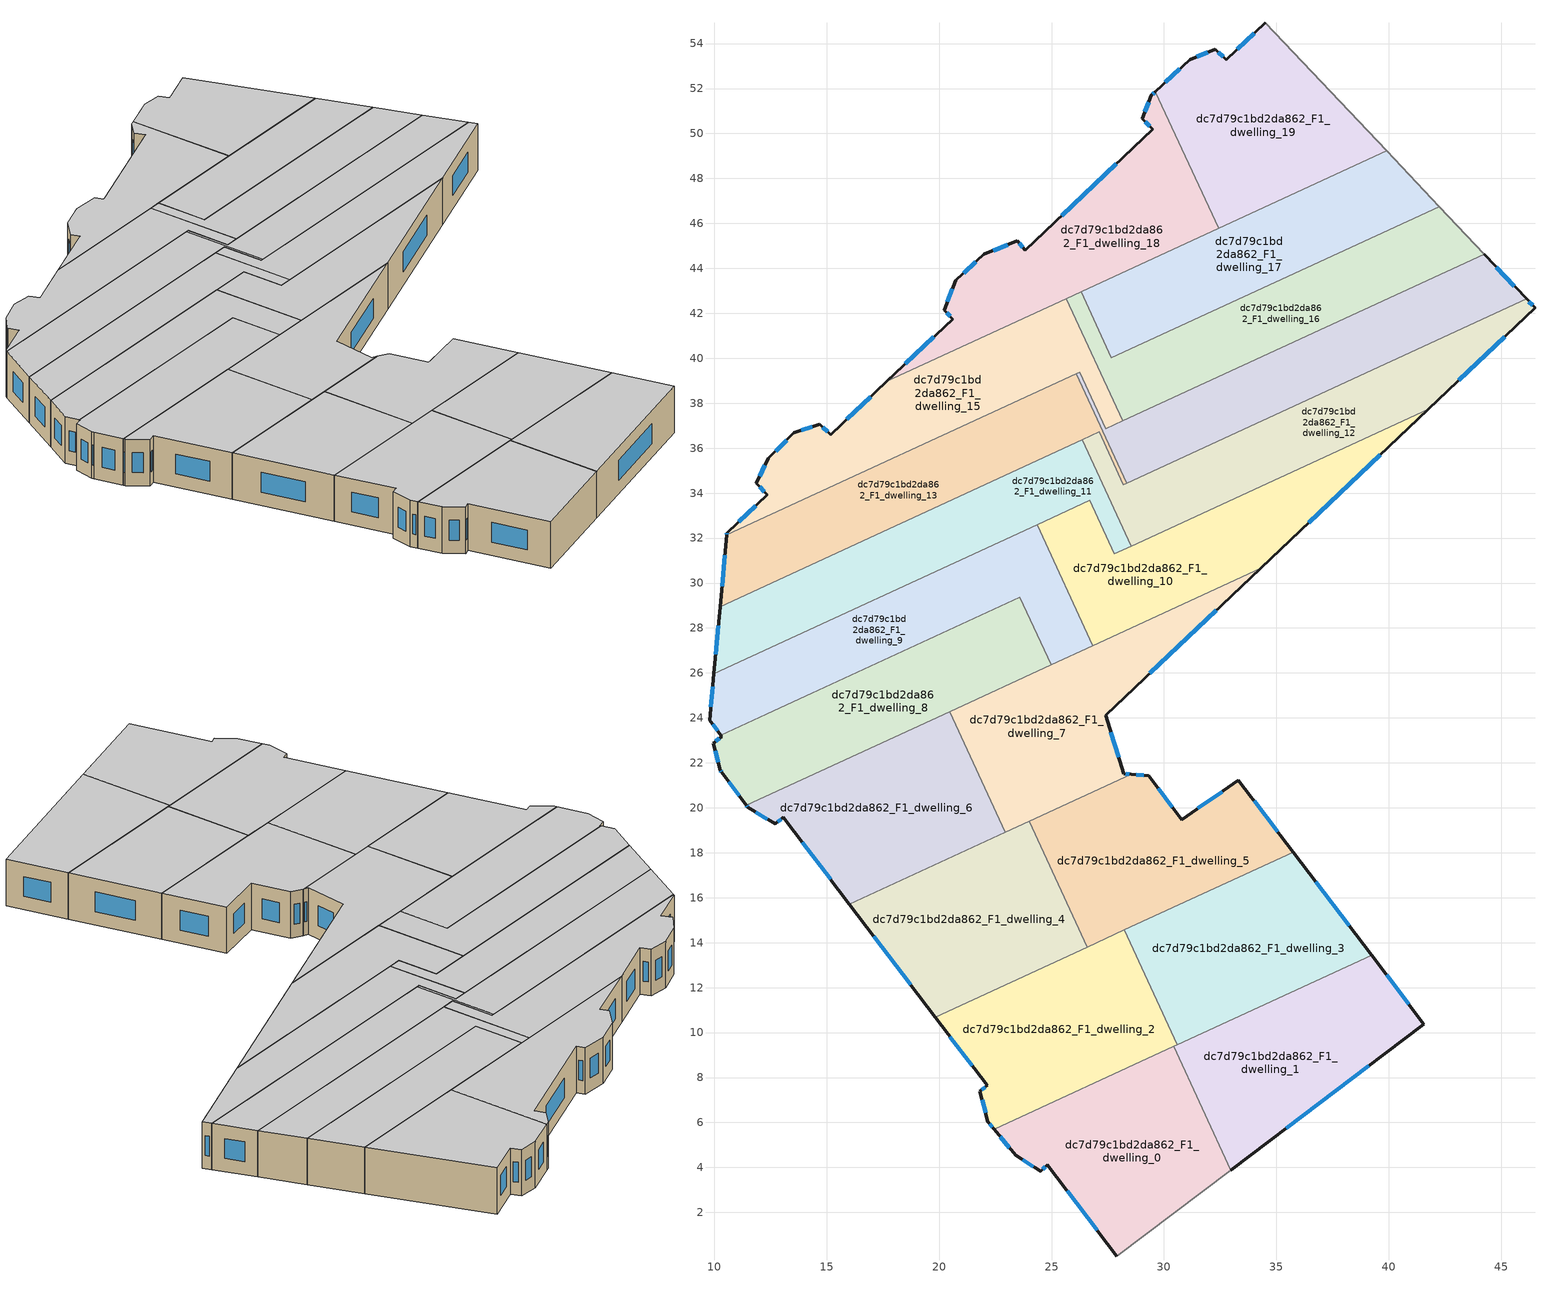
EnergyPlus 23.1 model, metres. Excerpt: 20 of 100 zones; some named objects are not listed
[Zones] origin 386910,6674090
dc7d79c1bd2da862_F1_dwelling_0
 floor to dc7d79c1bd2da862_F0_dwelling_0 (EU_floor_Construction): 30.45,9.39 32.98,3.88 27.91,0.04 24.82,4.12 24.51,3.83 23.4,4.53 22.45,5.7 z3
 wall outside (EU_wall_Construction): 22.45,5.7 23.4,4.53 24.51,3.83 24.82,4.12 27.91,0.04 z3:6
 wall to dc7d79c1bd2da862_F1_dwelling_1 (EU_wall_Construction): 32.98,3.88 30.45,9.39 z3:6
 wall adiabatic (EU_wall_Construction): 27.91,0.04 32.98,3.88 z3:6
 wall to dc7d79c1bd2da862_F1_dwelling_2 (EU_wall_Construction): 30.45,9.39 22.45,5.7 z3:6
 window (EU_Window_Construction): 24.6,3.91 24.73,4.04 / 23.72,4.33 24.19,4.03 / 22.72,5.37 23.13,4.87 / 25.7,2.95 27.03,1.21 z3.86:5.14
 ceiling to dc7d79c1bd2da862_F2_dwelling_0 (EU_floor_Construction): 32.98,3.88 30.45,9.39 22.45,5.7 23.4,4.53 24.51,3.83 24.82,4.12 27.91,0.04 z6
dc7d79c1bd2da862_F1_dwelling_1
 floor to dc7d79c1bd2da862_F0_dwelling_1 (EU_floor_Construction): 39.24,13.44 41.57,10.38 32.98,3.88 30.45,9.39 z3
 wall outside (EU_wall_Construction): 32.98,3.88 41.57,10.38 39.24,13.44 z3:6
 wall to dc7d79c1bd2da862_F1_dwelling_3 (EU_wall_Construction): 39.24,13.44 30.6,9.46 z3:6
 wall to dc7d79c1bd2da862_F1_dwelling_2 (EU_wall_Construction): 30.6,9.45 30.45,9.39 z3:6
 window (EU_Window_Construction): 35.44,5.74 39.11,8.52 / 40.9,11.25 39.9,12.56 z3.86:5.14
 ceiling to dc7d79c1bd2da862_F2_dwelling_1 (EU_floor_Construction): 41.57,10.38 39.24,13.44 30.45,9.39 32.98,3.88 z6
dc7d79c1bd2da862_F1_dwelling_10
 floor to dc7d79c1bd2da862_F0_dwelling_10 (EU_floor_Construction): 41.76,37.73 34.3,30.65 26.84,27.21 24.35,32.6 26.7,33.68 27.8,31.3 z3
 wall outside (EU_wall_Construction): 34.3,30.65 41.76,37.73 z3:6
 wall to dc7d79c1bd2da862_F1_dwelling_9 (EU_wall_Construction): 24.35,32.6 26.84,27.21 z3:6
 wall to dc7d79c1bd2da862_F1_dwelling_11 (EU_wall_Construction): 28.54,31.64 27.8,31.3 26.7,33.68 24.35,32.6 z3:6
 wall to dc7d79c1bd2da862_F1_dwelling_7 (EU_wall_Construction): 26.84,27.21 34.3,30.65 z3:6
 wall to dc7d79c1bd2da862_F1_dwelling_12 (EU_wall_Construction): 41.76,37.73 28.54,31.64 z3:6
 window (EU_Window_Construction): 36.43,32.68 39.63,35.71 z3.86:5.14
 ceiling to dc7d79c1bd2da862_F2_dwelling_10 (EU_floor_Construction): 34.3,30.65 41.76,37.73 27.8,31.3 26.7,33.68 24.35,32.6 26.84,27.21 z6
dc7d79c1bd2da862_F1_dwelling_11
 floor to dc7d79c1bd2da862_F0_dwelling_11 (EU_floor_Construction): 26.36,36.38 28.54,31.64 27.8,31.3 26.7,33.68 9.98,25.97 10.26,28.95 z3
 wall outside (EU_wall_Construction): 10.26,28.95 9.98,25.97 z3:6
 wall to dc7d79c1bd2da862_F1_dwelling_12 (EU_wall_Construction): 28.54,31.64 26.36,36.38 z3:6
 wall to dc7d79c1bd2da862_F1_dwelling_13 (EU_wall_Construction): 26.36,36.38 10.26,28.95 z3:6
 wall to dc7d79c1bd2da862_F1_dwelling_9 (EU_wall_Construction): 9.98,25.97 24.35,32.6 z3:6
 window (EU_Window_Construction): 10.18,28.1 10.06,26.82 z3.86:5.14
 ceiling to dc7d79c1bd2da862_F2_dwelling_11 (EU_floor_Construction): 27.8,31.3 28.54,31.64 26.36,36.38 10.26,28.95 9.98,25.97 26.7,33.68 z6
dc7d79c1bd2da862_F1_dwelling_12
 floor to dc7d79c1bd2da862_F0_dwelling_12 (EU_floor_Construction): 46.13,42.64 46.51,42.24 41.76,37.73 28.54,31.64 26.36,36.38 27.11,36.72 28.2,34.37 z3
 wall outside (EU_wall_Construction): 41.76,37.73 46.51,42.24 46.13,42.64 z3:6
 wall to dc7d79c1bd2da862_F1_dwelling_13 (EU_wall_Construction): 28.35,34.44 28.2,34.37 27.11,36.72 26.36,36.38 z3:6
 wall to dc7d79c1bd2da862_F1_dwelling_14 (EU_wall_Construction): 46.13,42.64 28.35,34.44 z3:6
 window (EU_Window_Construction): 46.4,42.35 46.24,42.52 / 43.12,39.02 45.15,40.95 z3.86:5.14
 ceiling to dc7d79c1bd2da862_F2_dwelling_12 (EU_floor_Construction): 41.76,37.73 46.51,42.24 46.13,42.64 28.2,34.37 27.11,36.72 26.36,36.38 28.54,31.64 z6
dc7d79c1bd2da862_F1_dwelling_13
 floor to dc7d79c1bd2da862_F0_dwelling_13 (EU_floor_Construction): 26.1,39.3 28.35,34.44 28.2,34.37 27.11,36.72 10.26,28.95 10.55,32.14 z3
 wall outside (EU_wall_Construction): 10.55,32.14 10.26,28.95 z3:6
 wall to dc7d79c1bd2da862_F1_dwelling_14 (EU_wall_Construction): 28.35,34.44 26.1,39.3 z3:6
 wall to dc7d79c1bd2da862_F1_dwelling_15 (EU_wall_Construction): 26.1,39.3 10.55,32.14 z3:6
 window (EU_Window_Construction): 10.47,31.23 10.34,29.86 z3.86:5.14
 ceiling to dc7d79c1bd2da862_F2_dwelling_13 (EU_floor_Construction): 28.2,34.37 28.35,34.44 26.1,39.3 10.55,32.14 10.26,28.95 27.11,36.72 z6
dc7d79c1bd2da862_F1_dwelling_14
 floor to dc7d79c1bd2da862_F0_dwelling_14 (EU_floor_Construction): 44.25,44.62 46.13,42.64 28.35,34.44 26.1,39.3 26.25,39.37 27.41,36.86 z3
 wall outside (EU_wall_Construction): 46.13,42.64 44.25,44.62 z3:6
 wall to dc7d79c1bd2da862_F1_dwelling_15 (EU_wall_Construction): 28.17,37.21 27.41,36.86 26.25,39.37 26.11,39.31 z3:6
 wall to dc7d79c1bd2da862_F1_dwelling_16 (EU_wall_Construction): 44.25,44.62 28.17,37.21 z3:6
 window (EU_Window_Construction): 45.59,43.2 44.79,44.06 z3.86:5.14
 ceiling to dc7d79c1bd2da862_F2_dwelling_14 (EU_floor_Construction): 46.13,42.64 44.25,44.62 27.41,36.86 26.25,39.37 26.1,39.3 28.35,34.44 z6
dc7d79c1bd2da862_F1_dwelling_15
 floor to dc7d79c1bd2da862_F0_dwelling_15 (EU_floor_Construction): 25.66,42.65 28.17,37.21 27.41,36.86 26.25,39.37 10.55,32.14 10.56,32.24 12.35,33.93 11.89,34.42 11.86,34.44 12.4,35.54 13.54,36.68 14.69,37.07 15.17,36.6 17.66,38.97 z3
 wall outside (EU_wall_Construction): 17.66,38.97 15.17,36.6 14.69,37.07 13.54,36.68 12.4,35.54 11.86,34.44 11.89,34.42 12.35,33.93 10.56,32.24 10.55,32.14 z3:6
 wall to dc7d79c1bd2da862_F1_dwelling_16 (EU_wall_Construction): 28.17,37.21 25.66,42.65 z3:6
 wall to dc7d79c1bd2da862_F1_dwelling_18 (EU_wall_Construction): 25.66,42.65 17.66,38.97 z3:6
 window (EU_Window_Construction): 10.56,32.21 10.56,32.17 / 11.84,33.45 11.07,32.72 / 12.02,34.28 12.22,34.07 / 12.25,35.23 12.02,34.76 / 13.22,36.36 12.73,35.87 / 14.36,36.96 13.87,36.79 / 15.04,36.74 14.83,36.94 / 16.95,38.29 15.88,37.28 z3.86:5.14
 ceiling to dc7d79c1bd2da862_F2_dwelling_15 (EU_floor_Construction): 27.41,36.86 28.17,37.21 25.66,42.65 17.66,38.97 15.17,36.6 14.69,37.07 13.54,36.68 12.4,35.54 11.86,34.44 11.89,34.42 12.35,33.93 10.56,32.24 10.55,32.14 26.25,39.37 z6
dc7d79c1bd2da862_F1_dwelling_16
 floor to dc7d79c1bd2da862_F0_dwelling_16 (EU_floor_Construction): 42.25,46.75 44.25,44.62 28.17,37.21 25.66,42.65 26.32,42.96 27.67,40.03 z3
 wall to dc7d79c1bd2da862_F1_dwelling_17 (EU_wall_Construction): 42.25,46.75 27.67,40.03 26.32,42.96 z3:6
 wall adiabatic (EU_wall_Construction): 44.25,44.62 42.25,46.75 z3:6
 wall to dc7d79c1bd2da862_F1_dwelling_18 (EU_wall_Construction): 26.32,42.96 25.66,42.65 z3:6
 ceiling to dc7d79c1bd2da862_F2_dwelling_16 (EU_floor_Construction): 44.25,44.62 42.25,46.75 27.67,40.03 26.32,42.96 25.66,42.65 28.17,37.21 z6
dc7d79c1bd2da862_F1_dwelling_17
 floor to dc7d79c1bd2da862_F0_dwelling_17 (EU_floor_Construction): 39.91,49.22 42.25,46.75 27.67,40.03 26.32,42.96 z3
 wall adiabatic (EU_wall_Construction): 42.25,46.75 39.91,49.22 z3:6
 wall to dc7d79c1bd2da862_F1_dwelling_19 (EU_wall_Construction): 39.91,49.22 32.43,45.77 z3:6
 wall to dc7d79c1bd2da862_F1_dwelling_18 (EU_wall_Construction): 32.43,45.77 26.32,42.96 z3:6
 ceiling to dc7d79c1bd2da862_F2_dwelling_17 (EU_floor_Construction): 42.25,46.75 39.91,49.22 26.32,42.96 27.67,40.03 z6
dc7d79c1bd2da862_F1_dwelling_18
 floor to dc7d79c1bd2da862_F0_dwelling_18 (EU_floor_Construction): 29.62,51.86 32.43,45.77 17.66,38.97 20.59,41.75 20.22,42.14 20.74,43.46 21.98,44.62 23.47,45.23 23.83,44.82 29.49,50.18 29.03,50.66 29.44,51.69 z3
 wall outside (EU_wall_Construction): 29.62,51.86 29.44,51.69 29.03,50.66 29.49,50.18 23.83,44.82 23.47,45.23 21.98,44.62 20.74,43.46 20.22,42.14 20.59,41.75 17.66,38.97 z3:6
 wall to dc7d79c1bd2da862_F1_dwelling_19 (EU_wall_Construction): 32.43,45.77 29.62,51.86 z3:6
 window (EU_Window_Construction): 27.88,48.65 25.45,46.35 / 29.16,50.52 29.36,50.32 / 29.33,51.4 29.15,50.96 / 29.57,51.81 29.49,51.74 / 19.76,40.95 18.5,39.76 / 20.33,42.03 20.49,41.86 / 20.59,43.08 20.37,42.52 / 21.63,44.29 21.09,43.79 / 23.04,45.05 22.41,44.79 / 23.73,44.93 23.57,45.11 z3.86:5.14
 ceiling to dc7d79c1bd2da862_F2_dwelling_18 (EU_floor_Construction): 32.43,45.77 29.62,51.86 29.44,51.69 29.03,50.66 29.49,50.18 23.83,44.82 23.47,45.23 21.98,44.62 20.74,43.46 20.22,42.14 20.59,41.75 17.66,38.97 z6
dc7d79c1bd2da862_F1_dwelling_19
 floor to dc7d79c1bd2da862_F0_dwelling_19 (EU_floor_Construction): 34.51,54.93 39.91,49.22 32.43,45.77 29.62,51.86 31.14,53.29 32.28,53.75 32.77,53.29 z3
 wall outside (EU_wall_Construction): 34.51,54.93 32.77,53.29 32.28,53.75 31.14,53.29 29.62,51.86 z3:6
 wall adiabatic (EU_wall_Construction): 39.91,49.22 34.51,54.93 z3:6
 window (EU_Window_Construction): 32.63,53.42 32.42,53.62 / 34.01,54.46 33.27,53.76 / 30.71,52.88 30.06,52.27 / 31.96,53.62 31.46,53.42 z3.86:5.14
 ceiling to dc7d79c1bd2da862_F2_dwelling_19 (EU_floor_Construction): 39.91,49.22 34.51,54.93 32.77,53.29 32.28,53.75 31.14,53.29 29.62,51.86 32.43,45.77 z6
dc7d79c1bd2da862_F1_dwelling_2
 floor to dc7d79c1bd2da862_F0_dwelling_2 (EU_floor_Construction): 28.24,14.57 30.6,9.46 22.45,5.7 22.17,6.04 21.82,7.39 22.13,7.65 19.82,10.69 z3
 wall outside (EU_wall_Construction): 19.82,10.69 22.13,7.65 21.82,7.39 22.17,6.04 22.45,5.7 z3:6
 wall to dc7d79c1bd2da862_F1_dwelling_3 (EU_wall_Construction): 30.6,9.46 28.24,14.57 z3:6
 wall to dc7d79c1bd2da862_F1_dwelling_4 (EU_wall_Construction): 26.58,13.8 19.82,10.69 z3:6
 wall to dc7d79c1bd2da862_F1_dwelling_5 (EU_wall_Construction): 28.24,14.57 26.58,13.8 z3:6
 window (EU_Window_Construction): 22.04,7.57 21.91,7.46 / 20.48,9.82 21.47,8.52 / 22.25,5.95 22.37,5.8 / 21.92,7 22.07,6.43 z3.86:5.14
 ceiling to dc7d79c1bd2da862_F2_dwelling_2 (EU_floor_Construction): 30.6,9.46 28.24,14.57 19.82,10.69 22.13,7.65 21.82,7.39 22.17,6.04 22.45,5.7 z6
dc7d79c1bd2da862_F1_dwelling_3
 floor to dc7d79c1bd2da862_F0_dwelling_3 (EU_floor_Construction): 35.75,18.03 39.24,13.44 30.6,9.46 28.24,14.57 z3
 wall outside (EU_wall_Construction): 39.24,13.44 35.75,18.03 z3:6
 wall to dc7d79c1bd2da862_F1_dwelling_5 (EU_wall_Construction): 35.75,18.03 28.24,14.57 z3:6
 window (EU_Window_Construction): 38.24,14.75 36.75,16.72 z3.86:5.14
 ceiling to dc7d79c1bd2da862_F2_dwelling_3 (EU_floor_Construction): 39.24,13.44 35.75,18.03 28.24,14.57 30.6,9.46 z6
dc7d79c1bd2da862_F1_dwelling_4
 floor to dc7d79c1bd2da862_F0_dwelling_4 (EU_floor_Construction): 24,19.39 26.58,13.8 19.82,10.69 16.01,15.71 z3
 wall outside (EU_wall_Construction): 16.01,15.71 19.82,10.69 z3:6
 wall to dc7d79c1bd2da862_F1_dwelling_5 (EU_wall_Construction): 26.58,13.8 24,19.39 z3:6
 wall to dc7d79c1bd2da862_F1_dwelling_6 (EU_wall_Construction): 22.95,18.91 16.01,15.71 z3:6
 wall to dc7d79c1bd2da862_F1_dwelling_7 (EU_wall_Construction): 24,19.39 22.95,18.91 z3:6
 window (EU_Window_Construction): 17.1,14.28 18.73,12.12 z3.86:5.14
 ceiling to dc7d79c1bd2da862_F2_dwelling_4 (EU_floor_Construction): 26.58,13.8 24,19.39 16.01,15.71 19.82,10.69 z6
dc7d79c1bd2da862_F1_dwelling_5
 floor to dc7d79c1bd2da862_F0_dwelling_5 (EU_floor_Construction): 33.32,21.22 35.75,18.03 26.58,13.8 24,19.39 28.55,21.49 29.32,21.42 30.79,19.48 z3
 wall outside (EU_wall_Construction): 35.75,18.03 33.32,21.22 30.79,19.48 29.32,21.42 28.55,21.49 z3:6
 wall to dc7d79c1bd2da862_F1_dwelling_7 (EU_wall_Construction): 28.55,21.49 24,19.39 z3:6
 window (EU_Window_Construction): 30.37,20.03 29.74,20.87 / 32.59,20.72 31.51,19.98 / 35.05,18.94 34.01,20.31 / 29.1,21.44 28.77,21.47 z3.86:5.14
 ceiling to dc7d79c1bd2da862_F2_dwelling_5 (EU_floor_Construction): 35.75,18.03 33.32,21.22 30.79,19.48 29.32,21.42 28.55,21.49 24,19.39 26.58,13.8 z6
dc7d79c1bd2da862_F1_dwelling_6
 floor to dc7d79c1bd2da862_F0_dwelling_6 (EU_floor_Construction): 20.47,24.28 22.95,18.91 16.01,15.71 13.07,19.58 12.71,19.29 11.49,20.01 11.42,20.11 z3
 wall outside (EU_wall_Construction): 11.42,20.11 11.49,20.01 12.71,19.29 13.07,19.58 16.01,15.71 z3:6
 wall to dc7d79c1bd2da862_F1_dwelling_7 (EU_wall_Construction): 22.95,18.91 20.47,24.28 z3:6
 wall to dc7d79c1bd2da862_F1_dwelling_8 (EU_wall_Construction): 20.47,24.28 11.42,20.11 z3:6
 window (EU_Window_Construction): 13.91,18.47 15.17,16.82 / 12.81,19.38 12.97,19.5 / 11.84,19.81 12.36,19.5 / 11.44,20.08 11.47,20.04 z3.86:5.14
 ceiling to dc7d79c1bd2da862_F2_dwelling_6 (EU_floor_Construction): 22.95,18.91 20.47,24.28 11.42,20.11 11.49,20.01 12.71,19.29 13.07,19.58 16.01,15.71 z6
dc7d79c1bd2da862_F1_dwelling_7
 floor to dc7d79c1bd2da862_F0_dwelling_7 (EU_floor_Construction): 34.3,30.65 27.4,24.11 28.22,21.52 28.55,21.49 22.95,18.91 20.47,24.28 z3
 wall outside (EU_wall_Construction): 28.55,21.49 28.22,21.52 27.4,24.11 34.3,30.65 z3:6
 wall to dc7d79c1bd2da862_F1_dwelling_9 (EU_wall_Construction): 26.84,27.21 24.98,26.36 z3:6
 wall to dc7d79c1bd2da862_F1_dwelling_8 (EU_wall_Construction): 24.98,26.36 20.47,24.28 z3:6
 window (EU_Window_Construction): 27.98,22.26 27.64,23.37 / 28.45,21.5 28.31,21.51 / 29.37,25.98 32.33,28.78 z3.86:5.14
 ceiling to dc7d79c1bd2da862_F2_dwelling_7 (EU_floor_Construction): 28.55,21.49 28.22,21.52 27.4,24.11 34.3,30.65 20.47,24.28 22.95,18.91 z6
dc7d79c1bd2da862_F1_dwelling_8
 floor to dc7d79c1bd2da862_F0_dwelling_8 (EU_floor_Construction): 23.59,29.36 24.98,26.36 11.42,20.11 10.34,21.58 10.26,21.68 9.95,22.88 10.34,23.17 10.29,23.23 z3
 wall outside (EU_wall_Construction): 10.29,23.23 10.34,23.17 9.95,22.88 10.26,21.68 10.34,21.58 11.42,20.11 z3:6
 wall to dc7d79c1bd2da862_F1_dwelling_9 (EU_wall_Construction): 24.98,26.36 23.59,29.36 10.29,23.23 z3:6
 window (EU_Window_Construction): 10.65,21.16 11.11,20.53 / 10.28,21.65 10.32,21.6 / 10.04,22.54 10.17,22.02 / 10.23,23.09 10.06,22.96 z3.86:5.14
 ceiling to dc7d79c1bd2da862_F2_dwelling_8 (EU_floor_Construction): 24.98,26.36 23.59,29.36 10.29,23.23 10.34,23.17 9.95,22.88 10.26,21.68 10.34,21.58 11.42,20.11 z6
dc7d79c1bd2da862_F1_dwelling_9
 floor to dc7d79c1bd2da862_F0_dwelling_9 (EU_floor_Construction): 24.35,32.6 26.84,27.21 24.98,26.36 23.59,29.36 10.29,23.23 9.78,23.9 9.98,25.97 z3
 wall outside (EU_wall_Construction): 9.98,25.97 9.78,23.9 10.29,23.23 z3:6
 window (EU_Window_Construction): 9.93,23.71 10.15,23.42 / 9.92,25.38 9.84,24.49 z3.86:5.14
 ceiling to dc7d79c1bd2da862_F2_dwelling_9 (EU_floor_Construction): 24.98,26.36 26.84,27.21 24.35,32.6 9.98,25.97 9.78,23.9 10.29,23.23 23.59,29.36 z6
[Building]
EU S2 Campaign: North Axis=0; Terrain=City; Solar Distribution=FullExterior
[Site:Location]
Helsinki-Vantaa.AP: Latitude=60.317; Longitude=24.963; Time Zone=2; Elevation=54.6
[SizingPeriod:WeatherFileDays]
AnnualSizingPeriod: Begin Month=1; Begin Day of Month=1; End Month=12; End Day of Month=31; Day of Week for Start Day=Monday; Use Weather File Daylight Saving Period=No; Use Weather File Rain and Snow Indicators=No
[MATERIAL]
EU_InternalMass_Material: Roughness=MediumRough; Thickness=0.1; Conductivity=1; Density=1800; Specific Heat=900; Thermal Absorptance=0.9; Solar Absorptance=0.7; Visible Absorptance=0.7
[MATERIAL:NOMASS] Roughness=MediumRough; Thermal Absorptance=0.9; Solar Absorptance=0.7; Visible Absorptance=0.7
Name | Thermal Resistance
EU_wall_NoMass | 1.10183
EU_floor_NoMass | 1.70606
[WINDOWMATERIAL:SIMPLEGLAZINGSYSTEM]
EU_Window_SimpleGlazing: UFactor=3.11035; Solar Heat Gain Coefficient=0.8; Visible Transmittance=0.8
[CONSTRUCTION]
EU_wall_Construction: EU_wall_NoMass
EU_floor_Construction: EU_floor_NoMass
EU_Window_Construction: EU_Window_SimpleGlazing
EU_InternalMass_Construction: EU_InternalMass_Material
[ZONE] Type=1; Multiplier=1; Ceiling Height=autocalculate; Floor Area=autocalculate; Part of Total Floor Area=Yes
Name | Volume
dc7d79c1bd2da862_F1_dwelling_0 | 150.114
dc7d79c1bd2da862_F1_dwelling_1; dc7d79c1bd2da862_F1_dwelling_17 | 150.111
dc7d79c1bd2da862_F1_dwelling_10 | 150.122
dc7d79c1bd2da862_F1_dwelling_11 | 150.123
dc7d79c1bd2da862_F1_dwelling_12; dc7d79c1bd2da862_F1_dwelling_13 | 150.102
dc7d79c1bd2da862_F1_dwelling_14 | 150.091
dc7d79c1bd2da862_F1_dwelling_15; dc7d79c1bd2da862_F1_dwelling_6 | 150.089
dc7d79c1bd2da862_F1_dwelling_16 | 150.106
dc7d79c1bd2da862_F1_dwelling_18 | 150.105
dc7d79c1bd2da862_F1_dwelling_19; dc7d79c1bd2da862_F1_dwelling_7 | 150.094
dc7d79c1bd2da862_F1_dwelling_2; dc7d79c1bd2da862_F1_dwelling_3 | 150.1
dc7d79c1bd2da862_F1_dwelling_4 | 150.09
dc7d79c1bd2da862_F1_dwelling_5 | 150.098
dc7d79c1bd2da862_F1_dwelling_8 | 150.116
dc7d79c1bd2da862_F1_dwelling_9 | 150.109
[INTERNALMASS] Construction=EU_InternalMass_Construction
Name | Zone or ZoneList | Surface Area
dc7d79c1bd2da862_F1_dwelling_0_EU_InternalMass | dc7d79c1bd2da862_F1_dwelling_0 | 50.0389
dc7d79c1bd2da862_F1_dwelling_1_EU_InternalMass | dc7d79c1bd2da862_F1_dwelling_1 | 50.0379
dc7d79c1bd2da862_F1_dwelling_2_EU_InternalMass | dc7d79c1bd2da862_F1_dwelling_2 | 50.0338
dc7d79c1bd2da862_F1_dwelling_3_EU_InternalMass | dc7d79c1bd2da862_F1_dwelling_3 | 50.032
dc7d79c1bd2da862_F1_dwelling_4_EU_InternalMass | dc7d79c1bd2da862_F1_dwelling_4 | 50.0313
dc7d79c1bd2da862_F1_dwelling_5_EU_InternalMass | dc7d79c1bd2da862_F1_dwelling_5 | 50.0334
dc7d79c1bd2da862_F1_dwelling_6_EU_InternalMass | dc7d79c1bd2da862_F1_dwelling_6 | 50.0316
dc7d79c1bd2da862_F1_dwelling_7_EU_InternalMass | dc7d79c1bd2da862_F1_dwelling_7 | 50.0327
dc7d79c1bd2da862_F1_dwelling_8_EU_InternalMass | dc7d79c1bd2da862_F1_dwelling_8 | 50.039
dc7d79c1bd2da862_F1_dwelling_9_EU_InternalMass | dc7d79c1bd2da862_F1_dwelling_9 | 50.0365
dc7d79c1bd2da862_F1_dwelling_10_EU_InternalMass | dc7d79c1bd2da862_F1_dwelling_10 | 50.0425
dc7d79c1bd2da862_F1_dwelling_11_EU_InternalMass | dc7d79c1bd2da862_F1_dwelling_11 | 50.0416
dc7d79c1bd2da862_F1_dwelling_12_EU_InternalMass | dc7d79c1bd2da862_F1_dwelling_12 | 50.0332
dc7d79c1bd2da862_F1_dwelling_13_EU_InternalMass | dc7d79c1bd2da862_F1_dwelling_13 | 50.0348
dc7d79c1bd2da862_F1_dwelling_14_EU_InternalMass | dc7d79c1bd2da862_F1_dwelling_14 | 50.0298
dc7d79c1bd2da862_F1_dwelling_15_EU_InternalMass | dc7d79c1bd2da862_F1_dwelling_15 | 50.0297
dc7d79c1bd2da862_F1_dwelling_16_EU_InternalMass | dc7d79c1bd2da862_F1_dwelling_16 | 50.0357
dc7d79c1bd2da862_F1_dwelling_17_EU_InternalMass | dc7d79c1bd2da862_F1_dwelling_17 | 50.0366
dc7d79c1bd2da862_F1_dwelling_18_EU_InternalMass | dc7d79c1bd2da862_F1_dwelling_18 | 50.0342
dc7d79c1bd2da862_F1_dwelling_19_EU_InternalMass | dc7d79c1bd2da862_F1_dwelling_19 | 50.0302
[OTHEREQUIPMENT] Fuel Type=Electricity; Design Level Calculation Method=Watts/Area; Power per Zone Floor Area=1; Fraction Latent=0; Fraction Radiant=0; Fraction Lost=0; Carbon Dioxide Generation Rate=0; EndUse Subcategory=EU_Step8_InternalGains
Name | Zone or ZoneList or Space or SpaceList | Schedule
EU_Step8_InternalGain_dc7d79c1bd2da862_F1_dwelling_0_f000 | dc7d79c1bd2da862_F1_dwelling_0 | EU_Step8_GainSchedule_dc7d79c1bd2da862_F1_dwelling_0_f000
EU_Step8_InternalGain_dc7d79c1bd2da862_F1_dwelling_1_f000 | dc7d79c1bd2da862_F1_dwelling_1 | EU_Step8_GainSchedule_dc7d79c1bd2da862_F1_dwelling_1_f000
EU_Step8_InternalGain_dc7d79c1bd2da862_F1_dwelling_2_f000 | dc7d79c1bd2da862_F1_dwelling_2 | EU_Step8_GainSchedule_dc7d79c1bd2da862_F1_dwelling_2_f000
EU_Step8_InternalGain_dc7d79c1bd2da862_F1_dwelling_3_f000 | dc7d79c1bd2da862_F1_dwelling_3 | EU_Step8_GainSchedule_dc7d79c1bd2da862_F1_dwelling_3_f000
EU_Step8_InternalGain_dc7d79c1bd2da862_F1_dwelling_4_f000 | dc7d79c1bd2da862_F1_dwelling_4 | EU_Step8_GainSchedule_dc7d79c1bd2da862_F1_dwelling_4_f000
EU_Step8_InternalGain_dc7d79c1bd2da862_F1_dwelling_5_f000 | dc7d79c1bd2da862_F1_dwelling_5 | EU_Step8_GainSchedule_dc7d79c1bd2da862_F1_dwelling_5_f000
EU_Step8_InternalGain_dc7d79c1bd2da862_F1_dwelling_6_f000 | dc7d79c1bd2da862_F1_dwelling_6 | EU_Step8_GainSchedule_dc7d79c1bd2da862_F1_dwelling_6_f000
EU_Step8_InternalGain_dc7d79c1bd2da862_F1_dwelling_7_f000 | dc7d79c1bd2da862_F1_dwelling_7 | EU_Step8_GainSchedule_dc7d79c1bd2da862_F1_dwelling_7_f000
EU_Step8_InternalGain_dc7d79c1bd2da862_F1_dwelling_8_f000 | dc7d79c1bd2da862_F1_dwelling_8 | EU_Step8_GainSchedule_dc7d79c1bd2da862_F1_dwelling_8_f000
EU_Step8_InternalGain_dc7d79c1bd2da862_F1_dwelling_9_f000 | dc7d79c1bd2da862_F1_dwelling_9 | EU_Step8_GainSchedule_dc7d79c1bd2da862_F1_dwelling_9_f000
EU_Step8_InternalGain_dc7d79c1bd2da862_F1_dwelling_10_f000 | dc7d79c1bd2da862_F1_dwelling_10 | EU_Step8_GainSchedule_dc7d79c1bd2da862_F1_dwelling_10_f000
EU_Step8_InternalGain_dc7d79c1bd2da862_F1_dwelling_11_f000 | dc7d79c1bd2da862_F1_dwelling_11 | EU_Step8_GainSchedule_dc7d79c1bd2da862_F1_dwelling_11_f000
EU_Step8_InternalGain_dc7d79c1bd2da862_F1_dwelling_12_f000 | dc7d79c1bd2da862_F1_dwelling_12 | EU_Step8_GainSchedule_dc7d79c1bd2da862_F1_dwelling_12_f000
EU_Step8_InternalGain_dc7d79c1bd2da862_F1_dwelling_13_f000 | dc7d79c1bd2da862_F1_dwelling_13 | EU_Step8_GainSchedule_dc7d79c1bd2da862_F1_dwelling_13_f000
EU_Step8_InternalGain_dc7d79c1bd2da862_F1_dwelling_14_f000 | dc7d79c1bd2da862_F1_dwelling_14 | EU_Step8_GainSchedule_dc7d79c1bd2da862_F1_dwelling_14_f000
EU_Step8_InternalGain_dc7d79c1bd2da862_F1_dwelling_15_f000 | dc7d79c1bd2da862_F1_dwelling_15 | EU_Step8_GainSchedule_dc7d79c1bd2da862_F1_dwelling_15_f000
EU_Step8_InternalGain_dc7d79c1bd2da862_F1_dwelling_16_f000 | dc7d79c1bd2da862_F1_dwelling_16 | EU_Step8_GainSchedule_dc7d79c1bd2da862_F1_dwelling_16_f000
EU_Step8_InternalGain_dc7d79c1bd2da862_F1_dwelling_17_f000 | dc7d79c1bd2da862_F1_dwelling_17 | EU_Step8_GainSchedule_dc7d79c1bd2da862_F1_dwelling_17_f000
EU_Step8_InternalGain_dc7d79c1bd2da862_F1_dwelling_18_f000 | dc7d79c1bd2da862_F1_dwelling_18 | EU_Step8_GainSchedule_dc7d79c1bd2da862_F1_dwelling_18_f000
EU_Step8_InternalGain_dc7d79c1bd2da862_F1_dwelling_19_f000 | dc7d79c1bd2da862_F1_dwelling_19 | EU_Step8_GainSchedule_dc7d79c1bd2da862_F1_dwelling_19_f000
[ZONEVENTILATION:DESIGNFLOWRATE] Schedule=EU_AlwaysOn; Design Flow Rate Calculation Method=AirChanges/Hour; Air Changes per Hour=0.756316; Ventilation Type=Natural; Fan Pressure Rise=0; Fan Total Efficiency=1; Constant Term Coefficient=1; Temperature Term Coefficient=0; Velocity Term Coefficient=0; Velocity Squared Term Coefficient=0; Minimum Indoor Temperature=-100; Maximum Indoor Temperature=100; Delta Temperature=-100; Minimum Outdoor Temperature=-100; Maximum Outdoor Temperature=100; Maximum Wind Speed=40
Name | Zone or ZoneList or Space or SpaceList
EU_ConstantAir_dc7d79c1bd2da862_F1_dwelling_0 | dc7d79c1bd2da862_F1_dwelling_0
EU_ConstantAir_dc7d79c1bd2da862_F1_dwelling_1 | dc7d79c1bd2da862_F1_dwelling_1
EU_ConstantAir_dc7d79c1bd2da862_F1_dwelling_2 | dc7d79c1bd2da862_F1_dwelling_2
EU_ConstantAir_dc7d79c1bd2da862_F1_dwelling_3 | dc7d79c1bd2da862_F1_dwelling_3
EU_ConstantAir_dc7d79c1bd2da862_F1_dwelling_4 | dc7d79c1bd2da862_F1_dwelling_4
EU_ConstantAir_dc7d79c1bd2da862_F1_dwelling_5 | dc7d79c1bd2da862_F1_dwelling_5
EU_ConstantAir_dc7d79c1bd2da862_F1_dwelling_6 | dc7d79c1bd2da862_F1_dwelling_6
EU_ConstantAir_dc7d79c1bd2da862_F1_dwelling_7 | dc7d79c1bd2da862_F1_dwelling_7
EU_ConstantAir_dc7d79c1bd2da862_F1_dwelling_8 | dc7d79c1bd2da862_F1_dwelling_8
EU_ConstantAir_dc7d79c1bd2da862_F1_dwelling_9 | dc7d79c1bd2da862_F1_dwelling_9
EU_ConstantAir_dc7d79c1bd2da862_F1_dwelling_10 | dc7d79c1bd2da862_F1_dwelling_10
EU_ConstantAir_dc7d79c1bd2da862_F1_dwelling_11 | dc7d79c1bd2da862_F1_dwelling_11
EU_ConstantAir_dc7d79c1bd2da862_F1_dwelling_12 | dc7d79c1bd2da862_F1_dwelling_12
EU_ConstantAir_dc7d79c1bd2da862_F1_dwelling_13 | dc7d79c1bd2da862_F1_dwelling_13
EU_ConstantAir_dc7d79c1bd2da862_F1_dwelling_14 | dc7d79c1bd2da862_F1_dwelling_14
EU_ConstantAir_dc7d79c1bd2da862_F1_dwelling_15 | dc7d79c1bd2da862_F1_dwelling_15
EU_ConstantAir_dc7d79c1bd2da862_F1_dwelling_16 | dc7d79c1bd2da862_F1_dwelling_16
EU_ConstantAir_dc7d79c1bd2da862_F1_dwelling_17 | dc7d79c1bd2da862_F1_dwelling_17
EU_ConstantAir_dc7d79c1bd2da862_F1_dwelling_18 | dc7d79c1bd2da862_F1_dwelling_18
EU_ConstantAir_dc7d79c1bd2da862_F1_dwelling_19 | dc7d79c1bd2da862_F1_dwelling_19
[HVACTEMPLATE:ZONE:IDEALLOADSAIRSYSTEM] System Availability Schedule=EU_AlwaysOn; Maximum Heating Supply Air Temperature=50; Minimum Cooling Supply Air Temperature=13; Maximum Heating Supply Air Humidity Ratio=0.0156; Minimum Cooling Supply Air Humidity Ratio=0.0077; Heating Limit=NoLimit; Cooling Limit=NoLimit; Heating Availability Schedule=EU_AlwaysOn; Cooling Availability Schedule=EU_CoolingOff; Dehumidification Control Type=ConstantSensibleHeatRatio; Cooling Sensible Heat Ratio=0.7; Dehumidification Setpoint=60; Humidification Control Type=None; Humidification Setpoint=30; Outdoor Air Method=None; Outdoor Air Flow Rate per Person=0.00944; Outdoor Air Flow Rate per Zone Floor Area=0; Outdoor Air Flow Rate per Zone=0; Demand Controlled Ventilation Type=None; Outdoor Air Economizer Type=NoEconomizer; Heat Recovery Type=None; Sensible Heat Recovery Effectiveness=0.7; Latent Heat Recovery Effectiveness=0.65
Name | Template Thermostat
dc7d79c1bd2da862_F1_dwelling_0 | EU_HeatOnly_dc7d79c1bd2da862_F1_dwelling_0
dc7d79c1bd2da862_F1_dwelling_1 | EU_HeatOnly_dc7d79c1bd2da862_F1_dwelling_1
dc7d79c1bd2da862_F1_dwelling_2 | EU_HeatOnly_dc7d79c1bd2da862_F1_dwelling_2
dc7d79c1bd2da862_F1_dwelling_3 | EU_HeatOnly_dc7d79c1bd2da862_F1_dwelling_3
dc7d79c1bd2da862_F1_dwelling_4 | EU_HeatOnly_dc7d79c1bd2da862_F1_dwelling_4
dc7d79c1bd2da862_F1_dwelling_5 | EU_HeatOnly_dc7d79c1bd2da862_F1_dwelling_5
dc7d79c1bd2da862_F1_dwelling_6 | EU_HeatOnly_dc7d79c1bd2da862_F1_dwelling_6
dc7d79c1bd2da862_F1_dwelling_7 | EU_HeatOnly_dc7d79c1bd2da862_F1_dwelling_7
dc7d79c1bd2da862_F1_dwelling_8 | EU_HeatOnly_dc7d79c1bd2da862_F1_dwelling_8
dc7d79c1bd2da862_F1_dwelling_9 | EU_HeatOnly_dc7d79c1bd2da862_F1_dwelling_9
dc7d79c1bd2da862_F1_dwelling_10 | EU_HeatOnly_dc7d79c1bd2da862_F1_dwelling_10
dc7d79c1bd2da862_F1_dwelling_11 | EU_HeatOnly_dc7d79c1bd2da862_F1_dwelling_11
dc7d79c1bd2da862_F1_dwelling_12 | EU_HeatOnly_dc7d79c1bd2da862_F1_dwelling_12
dc7d79c1bd2da862_F1_dwelling_13 | EU_HeatOnly_dc7d79c1bd2da862_F1_dwelling_13
dc7d79c1bd2da862_F1_dwelling_14 | EU_HeatOnly_dc7d79c1bd2da862_F1_dwelling_14
dc7d79c1bd2da862_F1_dwelling_15 | EU_HeatOnly_dc7d79c1bd2da862_F1_dwelling_15
dc7d79c1bd2da862_F1_dwelling_16 | EU_HeatOnly_dc7d79c1bd2da862_F1_dwelling_16
dc7d79c1bd2da862_F1_dwelling_17 | EU_HeatOnly_dc7d79c1bd2da862_F1_dwelling_17
dc7d79c1bd2da862_F1_dwelling_18 | EU_HeatOnly_dc7d79c1bd2da862_F1_dwelling_18
dc7d79c1bd2da862_F1_dwelling_19 | EU_HeatOnly_dc7d79c1bd2da862_F1_dwelling_19
[SIZING:ZONE] Zone Cooling Design Supply Air Temperature Input Method=SupplyAirTemperature; Zone Cooling Design Supply Air Temperature=13; Zone Heating Design Supply Air Temperature Input Method=SupplyAirTemperature; Zone Heating Design Supply Air Temperature=50; Zone Cooling Design Supply Air Humidity Ratio=0.008; Zone Heating Design Supply Air Humidity Ratio=0.008; Cooling Design Air Flow Method=DesignDay; Cooling Design Air Flow Rate=0; Cooling Minimum Air Flow per Zone Floor Area=0.000762; Cooling Minimum Air Flow=0; Cooling Minimum Air Flow Fraction=0.2; Heating Design Air Flow Method=DesignDay; Heating Design Air Flow Rate=0; Heating Maximum Air Flow per Zone Floor Area=0.002032; Heating Maximum Air Flow=0.141576; Heating Maximum Air Flow Fraction=0.3; Account for Dedicated Outdoor Air System=No; Dedicated Outdoor Air System Control Strategy=NeutralSupplyAir; Dedicated Outdoor Air Low Setpoint Temperature for Design=autosize; Dedicated Outdoor Air High Setpoint Temperature for Design=autosize; Zone Load Sizing Method=Sensible Load Only No Latent Load; Zone Latent Cooling Design Supply Air Humidity Ratio Input Method=HumidityRatioDifference; Zone Cooling Design Supply Air Humidity Ratio Difference=0.005; Zone Latent Heating Design Supply Air Humidity Ratio Input Method=HumidityRatioDifference; Zone Humidification Design Supply Air Humidity Ratio Difference=0.005
dc7d79c1bd2da862_F1_dwelling_0; dc7d79c1bd2da862_F1_dwelling_1; dc7d79c1bd2da862_F1_dwelling_2; dc7d79c1bd2da862_F1_dwelling_3; dc7d79c1bd2da862_F1_dwelling_4; dc7d79c1bd2da862_F1_dwelling_5; dc7d79c1bd2da862_F1_dwelling_6; dc7d79c1bd2da862_F1_dwelling_7; dc7d79c1bd2da862_F1_dwelling_8; dc7d79c1bd2da862_F1_dwelling_9; dc7d79c1bd2da862_F1_dwelling_10; dc7d79c1bd2da862_F1_dwelling_11; dc7d79c1bd2da862_F1_dwelling_12; dc7d79c1bd2da862_F1_dwelling_13; dc7d79c1bd2da862_F1_dwelling_14; dc7d79c1bd2da862_F1_dwelling_15; dc7d79c1bd2da862_F1_dwelling_16; dc7d79c1bd2da862_F1_dwelling_17; dc7d79c1bd2da862_F1_dwelling_18; dc7d79c1bd2da862_F1_dwelling_19
[SCHEDULE:CONSTANT]
Name | Hourly Value
EU_AlwaysOn | 1
EU_CoolingOff | 0
[SCHEDULE:FILE] Column Number=1; Rows to Skip at Top=0; Number of Hours of Data=8760; Column Separator=Comma; Interpolate to Timestep=No; Minutes per Item=60; Adjust Schedule for Daylight Savings=Yes
Name | File
EU_Step8_GainSchedule_dc7d79c1bd2da862_F1_dwelling_0_f000 | ../../schedules/dc7d79c1bd2da862/dc7d79c1bd2da862_F1_dwelling_0_f000_gain.csv
EU_Step8_GainSchedule_dc7d79c1bd2da862_F1_dwelling_1_f000 | ../../schedules/dc7d79c1bd2da862/dc7d79c1bd2da862_F1_dwelling_1_f000_gain.csv
EU_Step8_GainSchedule_dc7d79c1bd2da862_F1_dwelling_2_f000 | ../../schedules/dc7d79c1bd2da862/dc7d79c1bd2da862_F1_dwelling_2_f000_gain.csv
EU_Step8_GainSchedule_dc7d79c1bd2da862_F1_dwelling_3_f000 | ../../schedules/dc7d79c1bd2da862/dc7d79c1bd2da862_F1_dwelling_3_f000_gain.csv
EU_Step8_GainSchedule_dc7d79c1bd2da862_F1_dwelling_4_f000 | ../../schedules/dc7d79c1bd2da862/dc7d79c1bd2da862_F1_dwelling_4_f000_gain.csv
EU_Step8_GainSchedule_dc7d79c1bd2da862_F1_dwelling_5_f000 | ../../schedules/dc7d79c1bd2da862/dc7d79c1bd2da862_F1_dwelling_5_f000_gain.csv
EU_Step8_GainSchedule_dc7d79c1bd2da862_F1_dwelling_6_f000 | ../../schedules/dc7d79c1bd2da862/dc7d79c1bd2da862_F1_dwelling_6_f000_gain.csv
EU_Step8_GainSchedule_dc7d79c1bd2da862_F1_dwelling_7_f000 | ../../schedules/dc7d79c1bd2da862/dc7d79c1bd2da862_F1_dwelling_7_f000_gain.csv
EU_Step8_GainSchedule_dc7d79c1bd2da862_F1_dwelling_8_f000 | ../../schedules/dc7d79c1bd2da862/dc7d79c1bd2da862_F1_dwelling_8_f000_gain.csv
EU_Step8_GainSchedule_dc7d79c1bd2da862_F1_dwelling_9_f000 | ../../schedules/dc7d79c1bd2da862/dc7d79c1bd2da862_F1_dwelling_9_f000_gain.csv
EU_Step8_GainSchedule_dc7d79c1bd2da862_F1_dwelling_10_f000 | ../../schedules/dc7d79c1bd2da862/dc7d79c1bd2da862_F1_dwelling_10_f000_gain.csv
EU_Step8_GainSchedule_dc7d79c1bd2da862_F1_dwelling_11_f000 | ../../schedules/dc7d79c1bd2da862/dc7d79c1bd2da862_F1_dwelling_11_f000_gain.csv
EU_Step8_GainSchedule_dc7d79c1bd2da862_F1_dwelling_12_f000 | ../../schedules/dc7d79c1bd2da862/dc7d79c1bd2da862_F1_dwelling_12_f000_gain.csv
EU_Step8_GainSchedule_dc7d79c1bd2da862_F1_dwelling_13_f000 | ../../schedules/dc7d79c1bd2da862/dc7d79c1bd2da862_F1_dwelling_13_f000_gain.csv
EU_Step8_GainSchedule_dc7d79c1bd2da862_F1_dwelling_14_f000 | ../../schedules/dc7d79c1bd2da862/dc7d79c1bd2da862_F1_dwelling_14_f000_gain.csv
EU_Step8_GainSchedule_dc7d79c1bd2da862_F1_dwelling_15_f000 | ../../schedules/dc7d79c1bd2da862/dc7d79c1bd2da862_F1_dwelling_15_f000_gain.csv
EU_Step8_GainSchedule_dc7d79c1bd2da862_F1_dwelling_16_f000 | ../../schedules/dc7d79c1bd2da862/dc7d79c1bd2da862_F1_dwelling_16_f000_gain.csv
EU_Step8_GainSchedule_dc7d79c1bd2da862_F1_dwelling_17_f000 | ../../schedules/dc7d79c1bd2da862/dc7d79c1bd2da862_F1_dwelling_17_f000_gain.csv
EU_Step8_GainSchedule_dc7d79c1bd2da862_F1_dwelling_18_f000 | ../../schedules/dc7d79c1bd2da862/dc7d79c1bd2da862_F1_dwelling_18_f000_gain.csv
EU_Step8_GainSchedule_dc7d79c1bd2da862_F1_dwelling_19_f000 | ../../schedules/dc7d79c1bd2da862/dc7d79c1bd2da862_F1_dwelling_19_f000_gain.csv
